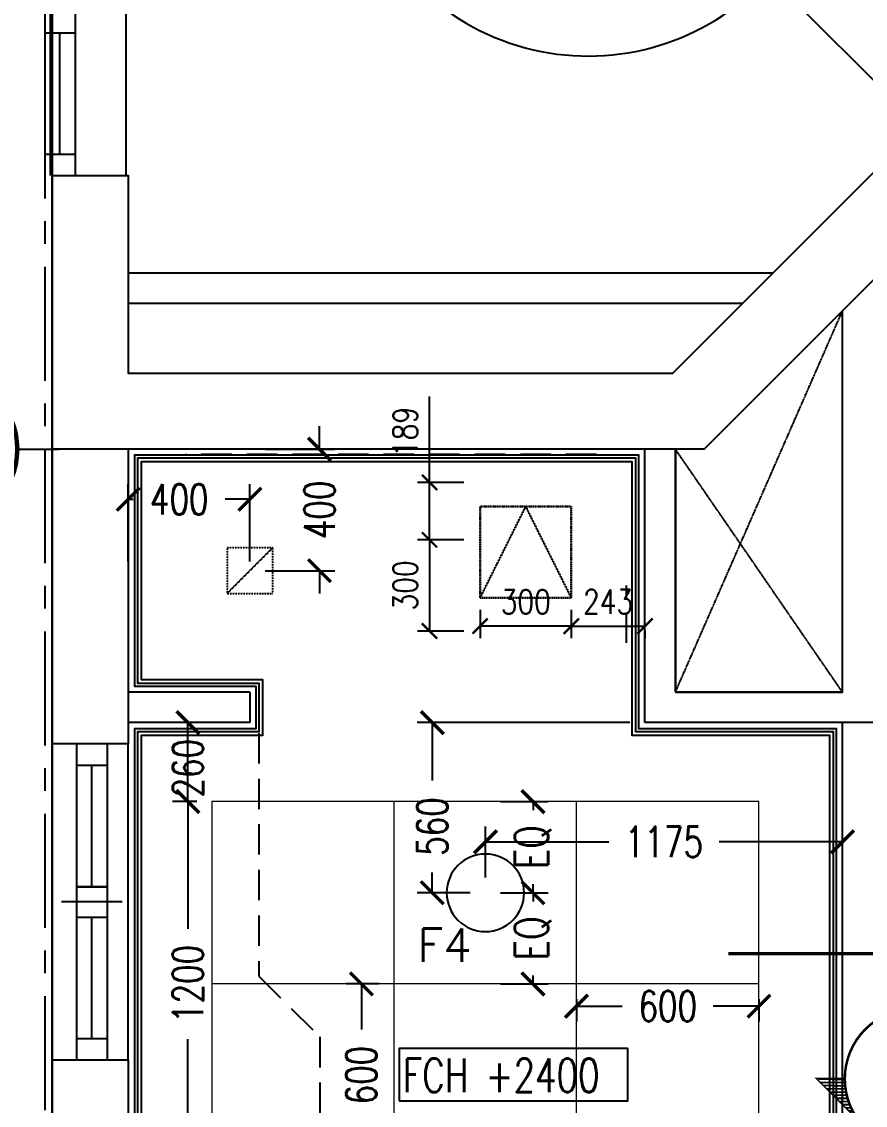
# Model space of a CAD drawing. Header units: millimetres. Extents: x 186805 to 449048, y 2167 to 51540.
# Drawn here: x 420427 to 423203, y 12773 to 16339 of the extents above; entities that cross this region are included whole.
import ezdxf
from ezdxf.enums import TextEntityAlignment as Align

# ---------------------------------------------------------------- set-up
doc = ezdxf.new("R2010")
doc.units = ezdxf.units.MM
for name, pattern in [('BC$0$DASHDOT2', [0.5, 0.25, -0.125, 0, -0.125]), ('BC$0$HIDDEN', [0.375, 0.25, -0.125]), ('BC$0$XR-BAS2-BLOCK-B$1$CENTER', [2, 1.25, -0.25, 0.25, -0.25]), ('CENTER', [2, 1.25, -0.25, 0.25, -0.25]), ('HIDDEN', [0.375, 0.25, -0.125]), ('HIDDEN2', [0.1875, 0.125, -0.0625]), ('PHANTOM2', [1.25, 0.625, -0.125, 0.125, -0.125, 0.125, -0.125]), ('TYPICAL.FLR HVAC DUCTING_xref(NID-R5-MO)$0$TYPICAL FLR.-HVAC_xref$0$HIDDEN', [0.375, 0.25, -0.125])]:
    doc.linetypes.add(name, pattern=pattern)
doc.layers.get('0').update_dxf_attribs({"linetype": 'CONTINUOUS'})
doc.layers.get('Defpoints').update_dxf_attribs({"linetype": 'CONTINUOUS'})
for name, color, linetype, lineweight in [('0-60x60-C', 3, 'CONTINUOUS', 13), ('ACCESS PANEL', 170, 'CONTINUOUS', 30), ('wall', 4, 'CONTINUOUS', 25)]:
    doc.layers.add(name, color=color, linetype=linetype, lineweight=lineweight)
for name, color, linetype in [('0TG-grid', 9, 'CENTER'), ('0TG-opening indicator', 8, 'PHANTOM2'), ('A-ABOVE DOOR', 1, 'HIDDEN2'), ('A-CONC-BLDG', 6, 'CONTINUOUS'), ('a-hatch shaft', 7, 'CONTINUOUS'), ('A-STAIR', 51, 'CONTINUOUS'), ('a-wall', 140, 'CONTINUOUS'), ('A-WIND', 4, 'CONTINUOUS'), ('ALAN', 6, 'CONTINUOUS'), ('BC$0$SHORE-AXE$0$A-SYMBOLS', 55, 'CONTINUOUS'), ('BC-dim', 1, 'CONTINUOUS'), ('BC-TILES', 2, 'CONTINUOUS'), ('dimension', 7, 'CONTINUOUS'), ('E-ARMATUR', 2, 'CONTINUOUS'), ('MEP', 16, 'CONTINUOUS'), ('SHADOW LINE', 151, 'CONTINUOUS'), ('SITE SURVEY ROOM$0$SITE SURVEY ROOM$0$DECORATIVE DETAILS-1$0$WALL FIXTURE DETAILS$0$ECO-WORLD DETAILS$0$FINAL ECO-1#$0$REV ECO$0$FINAL DRGS1$0$REFER', 7, 'CONTINUOUS'), ('TEXT', 3, 'CONTINUOUS')]:
    doc.layers.add(name, color=color, linetype=linetype)
doc.layers.add('D-ACC 100mm THICK', color=7, linetype='CONTINUOUS', true_color=0x0a0adb)
doc.layers.add('D-ACC-150MM THICK', color=7, linetype='CONTINUOUS', true_color=0x309d2a)
doc.styles.add('BC$0$SHORE-AXE$0$ROMAND', font='ROMAND')
doc.styles.add('ROMANS', font='ROMANS.shx', dxfattribs={"width": 0.8})
doc.styles.add('ROMANS_075', font='romans.shx', dxfattribs={"width": 0.75})
doc.dimstyles.new('ARCH_1-50B$0', dxfattribs={"dimscale": 1000, "dimtxt": 0.11, "dimasz": 0.075, "dimexe": 0.05, "dimexo": 0.05, "dimgap": 0.055, "dimtad": 0, "dimdec": 0, "dimrnd": 1, "dimzin": 12, "dimdsep": 46, "dimtxsty": 'ROMANS_075', "dimblk1": 'ARCHTICK', "dimblk2": 'ARCHTICK', "dimsah": 1, "dimcen": 0.07, "dimclrd": 9, "dimclre": 9, "dimadec": 0, "dimazin": 0, "dimtfac": 1, "dimtdec": 0, "dimtofl": 0, "dimtmove": 0, "dimatfit": 3, "dimldrblk": 'ARCHTICK', "dimfxl": 0.05, "dimtolj": 1, "dimtzin": 12, "dimarcsym": 0})
doc.dimstyles.new('DIM-100', dxfattribs={"dimtxt": 90, "dimasz": 40, "dimexe": 40, "dimexo": 40, "dimgap": 40, "dimtad": 1, "dimdec": 0, "dimtxsty": 'ROMANS', "dimblk": 'ARCHTICK', "dimcen": 150, "dimclrd": 30, "dimclre": 30, "dimclrt": 30, "dimadec": 0, "dimazin": 0, "dimtfac": 1, "dimtdec": 0, "dimtmove": 0, "dimatfit": 3, "dimfxl": 1, "dimarcsym": 0})

# ---------------------------------------------------------------- blocks, each defined once
blk = doc.blocks.new('A$C7C4A1575')
at = {"layer": 'A-ABOVE DOOR', "color": 8, "linetype": 'Continuous'}
for p, q in [((28245.1, 38610), (28245.1, 37570)), ((28495.1, 38610), (28495.1, 37570)), ((28251.7, 35700), (28251.7, 34700)), ((28500.9, 35700), (28500.9, 34700))]:
    blk.add_line(p, q, dxfattribs=at)
at = {"layer": 'A-CONC-BLDG', "color": 8}
blk.add_lwpolyline([(23051.2, 31615.1), (22945.1, 31721.2), (22945.1, 33194.8), (26350.3, 36600), (28495.1, 36600), (28495.1, 35700), (28245.1, 35700), (28245.1, 36350), (26453.8, 36350), (23195.1, 33091.3), (23195.1, 31759)], dxfattribs=at)
at = {"layer": 'A-STAIR', "color": 8}
blk.add_line((25641.7, 35537.9), (26631.6, 34547.9), dxfattribs=at)
blk.add_arc((26731.9, 34506.7), 800, 315, 135, dxfattribs=at)
at = {"layer": 'a-wall', "color": 8}
for p, q in [((28495.1, 41750), (28495.1, 38610)), ((28245.1, 38610), (28245.1, 40150)), ((25895.1, 39140), (25895.1, 37500)), ((25895.1, 39140), (25895.1, 37500)), ((28495.1, 38610), (28245.1, 38610)), ((28245.1, 37570), (28495.1, 37570)), ((28245.1, 36600), (28245.1, 37570)), ((28495.1, 37570), (28495.1, 36600)), ((25745.1, 37500), (26545.1, 37500)), ((25745.1, 37500), (26545.1, 37500)), ((26545.1, 37500), (26545.1, 36600)), ((26545.1, 37500), (26545.1, 36600)), ((27845.1, 37400), (27845.1, 37500)), ((27845.1, 37400), (27845.1, 37500)), ((25895.1, 37400), (25895.1, 36144.8)), ((25895.1, 37400), (26445.1, 37400)), ((25895.1, 37400), (25895.1, 36144.8)), ((25895.1, 37400), (26445.1, 37400)), ((26445.1, 37400), (26445.1, 36600)), ((26445.1, 37400), (26445.1, 36600)), ((27845.1, 37400), (28245.1, 37400)), ((27845.1, 37400), (28245.1, 37400)), ((28245.1, 36120), (26223.8, 36120)), ((28245.1, 36020), (26123.8, 36020))]:
    blk.add_line(p, q, dxfattribs=at)
at = {"layer": 'A-WIND', "color": 8}
for p, q in [((28315.1, 37570), (28315.1, 38610)), ((28415.1, 37570), (28415.1, 38610)), ((28415.1, 38540), (28315.1, 38540)), ((28365.1, 38540), (28365.1, 38140)), ((28415.1, 38140), (28315.1, 38140)), ((28265.1, 38090), (28465.1, 38090)), ((28415.1, 38040), (28315.1, 38040)), ((28365.1, 38040), (28365.1, 37640)), ((28415.1, 37640), (28315.1, 37640)), ((28420.1, 34660), (28420.1, 35700)), ((28520.1, 34660), (28520.1, 35700)), ((28520.1, 35630), (28420.1, 35630)), ((28470.1, 35630), (28470.1, 35230)), ((28520.1, 35230), (28420.1, 35230))]:
    blk.add_line(p, q, dxfattribs=at)
at = {"layer": 'ALAN', "color": 8}
blk.add_lwpolyline([(29807.5, 32774), (28495.1, 34086.4), (28495.1, 45150), (27320.1, 45150), (27320.1, 45100), (25320.1, 45100), (25320.1, 45150), (23620.1, 45150), (23620.1, 45100), (21620.1, 45100), (21620.1, 45150), (19920.1, 45150), (19920.1, 45100), (17920.1, 45100), (17920.1, 45150), (17646.9, 45150), (17503.8, 45007), (17114.9, 45395.9, 2.414214), (14710.8, 45395.9), (9407.5, 40092.6)], format="xyb", dxfattribs=at)
blk = doc.blocks.new('A$C32DD6ECA')
at = {"layer": '0-60x60-C', "color": 16, "xscale": 0.04183124983683228, "yscale": 0.04183124983683228, "zscale": 0.04183124983683228, "rotation": 180}
blk.add_blockref('A$C7C4A1575', (4397.08, 2202.64), dxfattribs=at)
blk = doc.blocks.new('W3')
at = {"layer": 'A-WIND'}
for p, q in [((-500, 230), (-500, 30)), ((-1020, 180), (20, 180)), ((-950, 80), (-950, 180)), ((-550, 80), (-550, 180)), ((-450, 80), (-450, 180)), ((-50, 80), (-50, 180)), ((-550, 130), (-950, 130)), ((-50, 130), (-450, 130)), ((-1020, 80), (20, 80))]:
    blk.add_line(p, q, dxfattribs=at)
blk = doc.blocks.new('_ArchTick')
at = {"color": 0, "linetype": 'ByBlock', "const_width": 0.15}
blk.add_lwpolyline([(-0.5, -0.5), (0.5, 0.5)], dxfattribs=at)
blk = doc.blocks.new('*D40')
at = {"layer": 'Defpoints', "color": 0, "transparency": 16777216}
for p in [(-580576.9, -209124.1), (-580656.1, -210324.1), (-580576.9, -210324.1)]:
    blk.add_point(p, dxfattribs=at)
at = {"layer": 'dimension', "color": 9, "lineweight": -2, "transparency": 16777216}
for p, q in [((-580626.9, -209124.1), (-580706.1, -209124.1)), ((-580656.1, -209124.1), (-580656.1, -209542.3)), ((-580656.1, -210324.1), (-580656.1, -209905.9)), ((-580626.9, -210324.1), (-580706.1, -210324.1))]:
    blk.add_line(p, q, dxfattribs=at)
at = {"layer": 'dimension', "color": 9, "lineweight": -2, "transparency": 16777216, "xscale": 75, "yscale": 75, "zscale": 75}
for p, rotation in [((-580656.1, -209124.1), 90), ((-580656.1, -210324.1), 270)]:
    blk.add_blockref('_ArchTick', p, dxfattribs=dict(at, rotation=rotation))
at = {"layer": 'dimension', "color": 0, "transparency": 16777216, "insert": (-580656.1, -209724.1), "char_height": 100, "attachment_point": 5, "rotation": 90, "style": 'ROMANS_075'}
blk.add_mtext('\\A1;1200', dxfattribs=at)
blk = doc.blocks.new('*D41')
at = {"layer": 'Defpoints', "color": 0, "transparency": 16777216}
for p in [(-580085, -209724.1), (-579976.9, -209724.1), (-579966.2, -210324.1)]:
    blk.add_point(p, dxfattribs=at)
at = {"layer": 'dimension', "color": 9, "lineweight": -2, "transparency": 16777216}
for p, q in [((-580026.9, -209724.1), (-580135, -209724.1)), ((-580085, -209724.1), (-580085, -209874.4)), ((-580085, -210324.1), (-580085, -210173.7)), ((-580016.2, -210324.1), (-580135, -210324.1))]:
    blk.add_line(p, q, dxfattribs=at)
at = {"layer": 'dimension', "color": 9, "lineweight": -2, "transparency": 16777216, "xscale": 75, "yscale": 75, "zscale": 75}
for p, rotation in [((-580085, -209724.1), 90), ((-580085, -210324.1), 270)]:
    blk.add_blockref('_ArchTick', p, dxfattribs=dict(at, rotation=rotation))
at = {"layer": 'dimension', "color": 0, "transparency": 16777216, "insert": (-580085, -210024.1), "char_height": 100, "attachment_point": 5, "rotation": 90, "style": 'ROMANS_075'}
blk.add_mtext('\\A1;600', dxfattribs=at)
blk = doc.blocks.new('*D42')
at = {"layer": 'Defpoints', "color": 0, "transparency": 16777216}
for p in [(-579376.9, -209724.1), (-578776.9, -209724.1), (-578776.9, -209797.1)]:
    blk.add_point(p, dxfattribs=at)
at = {"layer": 'dimension', "color": 9, "lineweight": -2, "transparency": 16777216}
for p, q in [((-579376.9, -209774.1), (-579376.9, -209847.1)), ((-578776.9, -209774.1), (-578776.9, -209847.1)), ((-579376.9, -209797.1), (-579226.5, -209797.1)), ((-578776.9, -209797.1), (-578927.2, -209797.1))]:
    blk.add_line(p, q, dxfattribs=at)
at = {"layer": 'dimension', "color": 9, "lineweight": -2, "transparency": 16777216, "xscale": 75, "yscale": 75, "zscale": 75, "rotation": 180}
blk.add_blockref('_ArchTick', (-579376.9, -209797.1), dxfattribs=at)
at = {"layer": 'dimension', "color": 9, "lineweight": -2, "transparency": 16777216, "xscale": 75, "yscale": 75, "zscale": 75}
blk.add_blockref('_ArchTick', (-578776.9, -209797.1), dxfattribs=at)
at = {"layer": 'dimension', "color": 0, "transparency": 16777216, "insert": (-579076.9, -209797.1), "char_height": 100, "attachment_point": 5, "style": 'ROMANS_075'}
blk.add_mtext('\\A1;600', dxfattribs=at)
blk = doc.blocks.new('*D148')
at = {"layer": 'Defpoints', "color": 0, "transparency": 16777216}
for p in [(-578501.9, -209256.4), (-579676.9, -209424.1), (-578501.9, -209406.8)]:
    blk.add_point(p, dxfattribs=at)
at = {"layer": 'dimension', "color": 9, "lineweight": -2, "transparency": 16777216}
for p, q in [((-579676.9, -209374.1), (-579676.9, -209206.4)), ((-578501.9, -209356.8), (-578501.9, -209206.4)), ((-579676.9, -209256.4), (-579271.2, -209256.4)), ((-578501.9, -209256.4), (-578907.6, -209256.4))]:
    blk.add_line(p, q, dxfattribs=at)
at = {"layer": 'dimension', "color": 9, "lineweight": -2, "transparency": 16777216, "xscale": 75, "yscale": 75, "zscale": 75, "rotation": 180}
blk.add_blockref('_ArchTick', (-579676.9, -209256.4), dxfattribs=at)
at = {"layer": 'dimension', "color": 9, "lineweight": -2, "transparency": 16777216, "xscale": 75, "yscale": 75, "zscale": 75}
blk.add_blockref('_ArchTick', (-578501.9, -209256.4), dxfattribs=at)
at = {"layer": 'dimension', "color": 0, "transparency": 16777216, "insert": (-579089.4, -209256.4), "char_height": 100, "attachment_point": 5, "style": 'ROMANS_075'}
blk.add_mtext('\\A1;1175', dxfattribs=at)
blk = doc.blocks.new('*D149')
at = {"layer": 'Defpoints', "color": 0, "transparency": 16777216}
for p in [(-579851.6, -208864.1), (-579151.9, -208864.1), (-579676.9, -209424.1)]:
    blk.add_point(p, dxfattribs=at)
at = {"layer": 'dimension', "color": 9, "lineweight": -2, "transparency": 16777216}
for p, q in [((-579201.9, -208864.1), (-579901.6, -208864.1)), ((-579851.6, -208864.1), (-579851.6, -209054.5)), ((-579851.6, -209424.1), (-579851.6, -209357.4)), ((-579726.9, -209424.1), (-579901.6, -209424.1))]:
    blk.add_line(p, q, dxfattribs=at)
at = {"layer": 'dimension', "color": 9, "lineweight": -2, "transparency": 16777216, "xscale": 75, "yscale": 75, "zscale": 75}
for p, rotation in [((-579851.6, -208864.1), 90), ((-579851.6, -209424.1), 270)]:
    blk.add_blockref('_ArchTick', p, dxfattribs=dict(at, rotation=rotation))
at = {"layer": 'dimension', "color": 0, "transparency": 16777216, "insert": (-579851.6, -209206), "char_height": 100, "attachment_point": 5, "rotation": 90, "style": 'ROMANS_075'}
blk.add_mtext('\\A1;560', dxfattribs=at)
blk = doc.blocks.new('*D170')
at = {"layer": 'Defpoints', "color": 0, "transparency": 16777216}
for p in [(-580655.8, -208864.1), (-580576.9, -208864.1), (-580576.9, -209124.1)]:
    blk.add_point(p, dxfattribs=at)
at = {"layer": 'dimension', "color": 9, "lineweight": -2, "transparency": 16777216}
for p, q in [((-580626.9, -208864.1), (-580705.8, -208864.1)), ((-580655.8, -209124.1), (-580655.8, -208864.1)), ((-580626.9, -209124.1), (-580705.8, -209124.1))]:
    blk.add_line(p, q, dxfattribs=at)
at = {"layer": 'dimension', "color": 9, "lineweight": -2, "transparency": 16777216, "xscale": 75, "yscale": 75, "zscale": 75}
for p, rotation in [((-580655.8, -208864.1), 90), ((-580655.8, -209124.1), 270)]:
    blk.add_blockref('_ArchTick', p, dxfattribs=dict(at, rotation=rotation))
at = {"layer": 'dimension', "color": 0, "transparency": 16777216, "insert": (-580655.8, -209014.1), "char_height": 100, "attachment_point": 5, "rotation": 90, "style": 'ROMANS_075'}
blk.add_mtext('\\A1;260', dxfattribs=at)
blk = doc.blocks.new('*D184')
at = {"layer": 'Defpoints', "color": 0, "transparency": 16777216}
for p in [(-580851.9, -208129.1), (-580851.9, -208384.1), (-580451.9, -208384.1)]:
    blk.add_point(p, dxfattribs=at)
at = {"layer": 'dimension', "color": 9, "lineweight": -2, "transparency": 16777216}
for p, q in [((-580851.9, -208334.1), (-580851.9, -208079.1)), ((-580451.9, -208334.1), (-580451.9, -208079.1)), ((-580851.9, -208129.1), (-580835.8, -208129.1)), ((-580451.9, -208129.1), (-580532.9, -208129.1))]:
    blk.add_line(p, q, dxfattribs=at)
at = {"layer": 'dimension', "color": 9, "lineweight": -2, "transparency": 16777216, "xscale": 75, "yscale": 75, "zscale": 75, "rotation": 180}
blk.add_blockref('_ArchTick', (-580851.9, -208129.1), dxfattribs=at)
at = {"layer": 'dimension', "color": 9, "lineweight": -2, "transparency": 16777216, "xscale": 75, "yscale": 75, "zscale": 75}
blk.add_blockref('_ArchTick', (-580451.9, -208129.1), dxfattribs=at)
at = {"layer": 'dimension', "color": 0, "transparency": 16777216, "insert": (-580684.3, -208129.1), "char_height": 100, "attachment_point": 5, "style": 'ROMANS_075'}
blk.add_mtext('\\A1;400', dxfattribs=at)
blk = doc.blocks.new('f44')
at = {"layer": 'E-ARMATUR', "color": 16}
blk.add_circle((0, 0), 127.5, dxfattribs=at)
blk = doc.blocks.new('*D132')
at = {"layer": 'Defpoints', "color": 0, "transparency": 16777216}
for p in [(-579676.9, -209124.1), (-579520.3, -209124.1), (-579677, -209424.1)]:
    blk.add_point(p, dxfattribs=at)
at = {"layer": 'dimension', "color": 9, "lineweight": -2, "transparency": 16777216}
for p, q in [((-579626.9, -209124.1), (-579470.3, -209124.1)), ((-579520.3, -209124.1), (-579520.3, -209152.3)), ((-579627, -209424.1), (-579470.3, -209424.1)), ((-579520.3, -209424.1), (-579520.3, -209395.9))]:
    blk.add_line(p, q, dxfattribs=at)
at = {"layer": 'dimension', "color": 9, "lineweight": -2, "transparency": 16777216, "xscale": 75, "yscale": 75, "zscale": 75}
for p, rotation in [((-579520.3, -209124.1), 90), ((-579520.3, -209424.1), 270)]:
    blk.add_blockref('_ArchTick', p, dxfattribs=dict(at, rotation=rotation))
at = {"layer": 'dimension', "color": 0, "transparency": 16777216, "insert": (-579520.3, -209274.1), "char_height": 110, "attachment_point": 5, "rotation": 90, "style": 'ROMANS_075'}
blk.add_mtext('\\A1;EQ', dxfattribs=at)
blk = doc.blocks.new('*D133')
at = {"layer": 'Defpoints', "color": 0, "transparency": 16777216}
for p in [(-579676.9, -209424.1), (-579520.3, -209424.1), (-579677, -209724.1)]:
    blk.add_point(p, dxfattribs=at)
at = {"layer": 'dimension', "color": 9, "lineweight": -2, "transparency": 16777216}
for p, q in [((-579626.9, -209424.1), (-579470.3, -209424.1)), ((-579520.3, -209424.1), (-579520.3, -209452.3)), ((-579520.3, -209724.1), (-579520.3, -209695.9)), ((-579627, -209724.1), (-579470.3, -209724.1))]:
    blk.add_line(p, q, dxfattribs=at)
at = {"layer": 'dimension', "color": 9, "lineweight": -2, "transparency": 16777216, "xscale": 75, "yscale": 75, "zscale": 75}
for p, rotation in [((-579520.3, -209424.1), 90), ((-579520.3, -209724.1), 270)]:
    blk.add_blockref('_ArchTick', p, dxfattribs=dict(at, rotation=rotation))
at = {"layer": 'dimension', "color": 0, "transparency": 16777216, "insert": (-579520.3, -209574.1), "char_height": 110, "attachment_point": 5, "rotation": 90, "style": 'ROMANS_075'}
blk.add_mtext('\\A1;EQ', dxfattribs=at)
blk = doc.blocks.new('*D268')
at = {"layer": 'ACCESS PANEL', "color": 8, "linetype": 'Continuous', "lineweight": -2, "transparency": 16777216}
for p, q in [((-579694.4, -208493.1), (-579694.4, -208586.6)), ((-579394.4, -208493.1), (-579394.4, -208586.6)), ((-579394.4, -208546.6), (-579694.4, -208546.6))]:
    blk.add_line(p, q, dxfattribs=at)
at = {"layer": 'Defpoints', "color": 0, "linetype": 'Continuous', "transparency": 16777216}
for p in [(-579694.4, -208453.1), (-579394.4, -208453.1), (-579694.4, -208546.6)]:
    blk.add_point(p, dxfattribs=at)
at = {"layer": 'ACCESS PANEL', "color": 8, "linetype": 'Continuous', "lineweight": -2, "transparency": 16777216, "xscale": 50, "yscale": 50, "zscale": 50, "rotation": 180}
blk.add_blockref('_ArchTick', (-579694.4, -208546.6), dxfattribs=at)
at = {"layer": 'ACCESS PANEL', "color": 8, "linetype": 'Continuous', "lineweight": -2, "transparency": 16777216, "xscale": 50, "yscale": 50, "zscale": 50}
blk.add_blockref('_ArchTick', (-579394.4, -208546.6), dxfattribs=at)
at = {"layer": 'ACCESS PANEL', "color": 2, "linetype": 'Continuous', "transparency": 16777216, "insert": (-579544.4, -208466.6), "char_height": 80, "attachment_point": 5, "style": 'ROMANS'}
blk.add_mtext('300', dxfattribs=at)
blk = doc.blocks.new('*D269')
at = {"layer": 'ACCESS PANEL', "color": 8, "linetype": 'Continuous', "lineweight": -2, "transparency": 16777216}
for p, q in [((-579394.4, -208493.1), (-579394.4, -208586.6)), ((-579394.4, -208546.6), (-579151.9, -208546.6)), ((-579151.9, -208562.1), (-579151.9, -208586.6))]:
    blk.add_line(p, q, dxfattribs=at)
at = {"layer": 'Defpoints', "color": 0, "linetype": 'Continuous', "transparency": 16777216}
for p in [(-579394.4, -208453.1), (-579151.9, -208522.1), (-579151.9, -208546.6)]:
    blk.add_point(p, dxfattribs=at)
at = {"layer": 'ACCESS PANEL', "color": 8, "linetype": 'Continuous', "lineweight": -2, "transparency": 16777216, "xscale": 50, "yscale": 50, "zscale": 50, "rotation": 180}
blk.add_blockref('_ArchTick', (-579394.4, -208546.6), dxfattribs=at)
at = {"layer": 'ACCESS PANEL', "color": 8, "linetype": 'Continuous', "lineweight": -2, "transparency": 16777216, "xscale": 50, "yscale": 50, "zscale": 50}
blk.add_blockref('_ArchTick', (-579151.9, -208546.6), dxfattribs=at)
at = {"layer": 'ACCESS PANEL', "color": 2, "linetype": 'Continuous', "transparency": 16777216, "insert": (-579273.1, -208466.6), "char_height": 80, "attachment_point": 5, "style": 'ROMANS'}
blk.add_mtext('243', dxfattribs=at)
blk = doc.blocks.new('*D226')
at = {"layer": 'ACCESS PANEL', "color": 8, "linetype": 'Continuous', "lineweight": -2, "transparency": 16777216}
for p, q in [((-579860.9, -208073.7), (-579860.9, -207791.3)), ((-579748.4, -208073.7), (-579900.9, -208073.7)), ((-579860.9, -208262.7), (-579860.9, -208073.7)), ((-579748.4, -208262.7), (-579900.9, -208262.7))]:
    blk.add_line(p, q, dxfattribs=at)
at = {"layer": 'Defpoints', "color": 0, "linetype": 'Continuous', "transparency": 16777216}
for p in [(-579860.9, -208073.7), (-579708.4, -208073.7), (-579708.4, -208262.7)]:
    blk.add_point(p, dxfattribs=at)
at = {"layer": 'ACCESS PANEL', "color": 8, "linetype": 'Continuous', "lineweight": -2, "transparency": 16777216, "xscale": 50, "yscale": 50, "zscale": 50}
for p, rotation in [((-579860.9, -208073.7), 90), ((-579860.9, -208262.7), 270)]:
    blk.add_blockref('_ArchTick', p, dxfattribs=dict(at, rotation=rotation))
at = {"layer": 'ACCESS PANEL', "color": 2, "linetype": 'Continuous', "transparency": 16777216, "insert": (-579940.9, -207907.5), "char_height": 80, "attachment_point": 5, "rotation": 90, "style": 'ROMANS'}
blk.add_mtext('189', dxfattribs=at)
blk = doc.blocks.new('*D227')
at = {"layer": 'ACCESS PANEL', "color": 8, "linetype": 'Continuous', "lineweight": -2, "transparency": 16777216}
for p, q in [((-579748.4, -208262.7), (-579900.9, -208262.7)), ((-579860.9, -208262.7), (-579860.9, -208562.7)), ((-579748.4, -208562.7), (-579900.9, -208562.7))]:
    blk.add_line(p, q, dxfattribs=at)
at = {"layer": 'Defpoints', "color": 0, "linetype": 'Continuous', "transparency": 16777216}
for p in [(-579708.4, -208262.7), (-579860.9, -208562.7), (-579708.4, -208562.7)]:
    blk.add_point(p, dxfattribs=at)
at = {"layer": 'ACCESS PANEL', "color": 8, "linetype": 'Continuous', "lineweight": -2, "transparency": 16777216, "xscale": 50, "yscale": 50, "zscale": 50}
for p, rotation in [((-579860.9, -208262.7), 90), ((-579860.9, -208562.7), 270)]:
    blk.add_blockref('_ArchTick', p, dxfattribs=dict(at, rotation=rotation))
at = {"layer": 'ACCESS PANEL', "color": 2, "linetype": 'Continuous', "transparency": 16777216, "insert": (-579940.9, -208412.7), "char_height": 80, "attachment_point": 5, "rotation": 90, "style": 'ROMANS'}
blk.add_mtext('300', dxfattribs=at)
blk = doc.blocks.new('BC$0$SHORE-AXE$0$A-SYM18')
at = {"color": 0, "linetype": 'ByBlock'}
blk.add_line((0, 265.6), (0, 0), dxfattribs=at)
for radius in [507.9, 500, 492.1]:
    blk.add_circle((0, 773.5), radius, dxfattribs=at)
at = {"color": 0, "linetype": 'ByBlock', "style": 'BC$0$SHORE-AXE$0$ROMAND'}
blk.add_attdef('AXE_NUMBER', text='', height=360, dxfattribs=at).set_placement((0, 773.5), align=Align.MIDDLE)
blk = doc.blocks.new('*D240')
at = {"layer": 'Defpoints', "color": 0, "transparency": 16777216}
for p in [(-580451.9, -207964.1), (-580222.8, -207964.1), (-580451.9, -208364.1)]:
    blk.add_point(p, dxfattribs=at)
at = {"layer": 'dimension', "color": 9, "lineweight": -2, "transparency": 16777216}
for p, q in [((-580222.8, -207964.1), (-580222.8, -207889.1)), ((-580401.9, -207964.1), (-580172.8, -207964.1)), ((-580401.9, -208364.1), (-580172.8, -208364.1)), ((-580222.8, -208364.1), (-580222.8, -208439.1))]:
    blk.add_line(p, q, dxfattribs=at)
at = {"layer": 'dimension', "color": 9, "lineweight": -2, "transparency": 16777216, "xscale": 75, "yscale": 75, "zscale": 75}
for p, rotation in [((-580222.8, -207964.1), 270), ((-580222.8, -208364.1), 90)]:
    blk.add_blockref('_ArchTick', p, dxfattribs=dict(at, rotation=rotation))
at = {"layer": 'dimension', "color": 0, "transparency": 16777216, "insert": (-580222.8, -208164.1), "char_height": 100, "attachment_point": 5, "rotation": 90, "style": 'ROMANS_075'}
blk.add_mtext('\\A1;400', dxfattribs=at)
blk = doc.blocks.new('A$C35C014DB')
at = {"layer": 'SITE SURVEY ROOM$0$SITE SURVEY ROOM$0$DECORATIVE DETAILS-1$0$WALL FIXTURE DETAILS$0$ECO-WORLD DETAILS$0$FINAL ECO-1#$0$REV ECO$0$FINAL DRGS1$0$REFER'}
h = blk.add_hatch(dxfattribs=at)
h.set_pattern_fill('ANSI31', color=8, scale=82.345676, angle=136.1291, style=0)
h.set_pattern_definition([(358.87088, (7664.575, 10813.092), (-0.202834, -10.29121), [])])
h.paths.add_polyline_path([(3595.5, 9791.8, -0.333605), (3318.7, 9791.2), (3457.4, 9653.1)])
h.paths.add_polyline_path([(3226.1, 9975.4), (3133.9, 9975.2), (3272.6, 9837, -0.162403)])
h.paths.add_polyline_path([(3779.5, 9976.6), (3687.3, 9976.4, -0.162403), (3641.4, 9837.8)])
h.paths.add_polyline_path([(3075.5, 9863.3), (3075.2, 10011.4), (3148.7, 10011.6), (3149, 9863.4)], flags=9)
at = {"color": 8, "linetype": 'BC$0$HIDDEN', "ltscale": 400}
for p, q in [((2408.7, 12030.4), (1056.4, 12030.1)), ((2508.3, 11410.2), (2508.3, 11599.4))]:
    blk.add_line(p, q, dxfattribs=at)
blk.add_lwpolyline([(1298.6, 11113.4), (1298.6, 10313.4), (1498.6, 10113.4), (1498.6, 8563.3)], dxfattribs=at)
at = {"layer": '0-60x60-C', "color": 1}
for p, q in [((1743.6, 9687.9), (1743.6, 10887.9)), ((2343.6, 9687.9), (2343.6, 10887.9)), ((2943.6, 10287.9), (1143.6, 10287.9))]:
    blk.add_line(p, q, dxfattribs=at)
blk.add_lwpolyline([(1143.6, 10887.9), (1143.6, 9687.9), (2943.6, 9687.9), (2943.6, 9687.9), (2943.6, 10887.9), (2943.6, 10887.9)], close=True, dxfattribs=at)
at = {"layer": '0TG-grid', "linetype": 'BC$0$XR-BAS2-BLOCK-B$1$CENTER', "ltscale": 300}
blk.add_line((593.6, 15047.9), (593.6, 1497.9), dxfattribs=at)
at = {"layer": '0TG-opening indicator', "color": 1}
for p, q in [((2668.6, 11247.9), (3218.6, 12503.1)), ((3218.6, 11247.9), (2668.6, 12047.9))]:
    blk.add_line(p, q, dxfattribs=at)
at = {"layer": 'A-ABOVE DOOR', "linetype": 'Continuous'}
for p, q in [((618.6, 10038), (618.6, 11078)), ((868.6, 10038), (868.6, 11078))]:
    blk.add_line(p, q, dxfattribs=at)
at = {"layer": 'A-CONC-BLDG'}
blk.add_lwpolyline([(6062.5, 17032.8), (6168.6, 16926.8), (6168.6, 15453.1), (2763.4, 12047.9), (618.6, 12047.9), (618.6, 12947.9), (868.6, 12947.9), (868.6, 12297.9), (2659.8, 12297.9), (5918.6, 15556.7), (5918.6, 16888.9)], dxfattribs=at)
at = {"layer": 'a-hatch shaft', "color": 140}
blk.add_lwpolyline([(2668.6, 11247.9), (3218.6, 11247.9), (3218.6, 12503.1), (2763.4, 12047.9), (2668.6, 12047.9)], close=True, dxfattribs=at)
blk.add_lwpolyline([(2668.6, 11247.9), (3218.6, 11247.9), (3218.6, 12503.1), (2763.4, 12047.9), (2668.6, 12047.9)], close=True, dxfattribs=at)
at = {"layer": 'ACCESS PANEL', "linetype": 'HIDDEN', "ltscale": 0.4}
for p, q in [((2176.1, 11858.9), (2026.1, 11558.9)), ((2326.1, 11558.9), (2176.1, 11858.9))]:
    blk.add_line(p, q, dxfattribs=at)
at = {"layer": 'ACCESS PANEL', "linetype": 'HIDDEN2', "ltscale": 1.5}
blk.add_lwpolyline([(2026.1, 11558.9), (2326.1, 11558.9), (2326.1, 11858.9), (2026.1, 11858.9)], close=True, dxfattribs=at)
at = {"layer": 'BC-dim', "color": 2, "linetype": 'BC$0$DASHDOT2', "ltscale": 100, "const_width": 10}
blk.add_lwpolyline([(3457.2, 10205.5), (3457.2, 10387.6), (2843.3, 10387.6)], dxfattribs=at)
at = {"layer": 'BC-TILES', "color": 71}
blk.add_lwpolyline([(3198.6, 8517.9), (3198.6, 11127.9), (2548.6, 11127.9), (2548.6, 12027.9), (888.6, 12027.9), (888.6, 11267.9), (1288.6, 11267.9), (1288.6, 11127.9), (888.6, 11127.9), (888.6, 8517.9)], close=True, dxfattribs=at)
at = {"layer": 'BC-TILES'}
blk.add_lwpolyline([(3188.6, 8527.9), (3188.6, 11117.9), (2538.6, 11117.9), (2538.6, 12017.9), (898.6, 12017.9), (898.6, 11277.9), (1298.6, 11277.9), (1298.6, 11117.9), (898.6, 11117.9), (898.6, 8527.9)], close=True, dxfattribs=at)
at = {"layer": 'D-ACC 100mm THICK'}
blk.add_line((868.6, 11247.9), (868.6, 11147.9), dxfattribs=at)
blk.add_line((868.6, 11247.9), (868.6, 11147.9), dxfattribs=at)
at = {"layer": 'D-ACC-150MM THICK'}
blk.add_line((3218.6, 12503.1), (3368.6, 12653.1), dxfattribs=at)
at = {"layer": 'MEP', "linetype": 'TYPICAL.FLR HVAC DUCTING_xref(NID-R5-MO)$0$TYPICAL FLR.-HVAC_xref$0$HIDDEN', "ltscale": 0.5}
blk.add_line((1193.6, 11572.9), (1343.6, 11722.9), dxfattribs=at)
blk.add_lwpolyline([(1343.6, 11722.9), (1193.6, 11722.9), (1193.6, 11572.9), (1343.6, 11572.9)], close=True, dxfattribs=at)
at = {"layer": 'SHADOW LINE'}
blk.add_lwpolyline([(3176.6, 8539.9), (3176.6, 11105.9), (2526.6, 11105.9), (2526.6, 12005.9), (910.6, 12005.9), (910.6, 11289.9), (1310.6, 11289.9), (1310.6, 11105.9), (910.6, 11105.9), (910.6, 8539.9)], close=True, dxfattribs=at)
at = {"layer": 'SITE SURVEY ROOM$0$SITE SURVEY ROOM$0$DECORATIVE DETAILS-1$0$WALL FIXTURE DETAILS$0$ECO-WORLD DETAILS$0$FINAL ECO-1#$0$REV ECO$0$FINAL DRGS1$0$REFER', "color": 8, "const_width": 8.23}
blk.add_lwpolyline([(3226.1, 9975.4, -1), (3687.3, 9976.4, -1), (3226.1, 9975.4)], format="xyb", dxfattribs=at)
at = {"layer": 'SITE SURVEY ROOM$0$SITE SURVEY ROOM$0$DECORATIVE DETAILS-1$0$WALL FIXTURE DETAILS$0$ECO-WORLD DETAILS$0$FINAL ECO-1#$0$REV ECO$0$FINAL DRGS1$0$REFER', "color": 1, "const_width": 4.94}
blk.add_lwpolyline([(3687.3, 9976.6), (3779.5, 9976.6), (3457.4, 9653.1), (3132.5, 9976.6), (3226.1, 9976.6)], dxfattribs=at)
at = {"layer": 'TEXT', "color": 4}
blk.add_lwpolyline([(1759.9, 9903.6), (2512.4, 9903.6), (2512.4, 10075.4), (1759.9, 10075.4)], close=True, dxfattribs=at)
at = {"layer": 'wall'}
for p, q in [((3218.6, 11247.9), (3218.6, 12503.1)), ((618.6, 11078), (618.6, 12047.9)), ((868.6, 12047.9), (868.6, 11078)), ((2568.6, 11147.9), (2568.6, 12047.9)), ((2668.6, 11247.9), (2668.6, 12047.9)), ((1268.6, 11247.9), (868.6, 11247.9)), ((1268.6, 11247.9), (1268.6, 11147.9)), ((3218.6, 11247.9), (2668.6, 11247.9)), ((1268.6, 11147.9), (868.6, 11147.9)), ((3368.6, 11147.9), (2568.6, 11147.9)), ((3218.6, 9507.9), (3218.6, 11147.9)), ((868.6, 11078), (618.6, 11078)), ((618.6, 10038), (868.6, 10038)), ((618.6, 6897.9), (618.6, 10038)), ((868.6, 10038), (868.6, 8497.9))]:
    blk.add_line(p, q, dxfattribs=at)
at = {"layer": 'A-CONC-BLDG', "rotation": 270}
blk.add_blockref('W3', (618.6, 10058), dxfattribs=at)
at = {"layer": 'BC$0$SHORE-AXE$0$A-SYMBOLS'}
ref = blk.add_blockref('BC$0$SHORE-AXE$0$A-SYM18', (640.7, 12047.9), dxfattribs=dict(at, xscale=-0.5, yscale=0.5, zscale=0.5, rotation=90))
ref.add_attrib('AXE_NUMBER', 'H', dxfattribs={"layer": '0', "color": 3, "linetype": 'ByBlock', "height": 180, "style": 'BC$0$SHORE-AXE$0$ROMAND'}).set_placement((253.9, 12047.9), align=Align.MIDDLE)
at = {"layer": 'MEP', "xscale": -1, "rotation": 180}
blk.add_blockref('f44', (2043.5, 10587.9), dxfattribs=at)
at = {"layer": 'TEXT', "color": 2, "linetype": 'Continuous', "style": 'ROMANS_075'}
blk.add_text('F4', height=110, dxfattribs=at).set_placement((1819.6, 10360.8))
at = {"layer": 'TEXT', "color": 2, "linetype": 'Continuous', "insert": (1772.1, 9987.2), "char_height": 110, "attachment_point": 4, "style": 'ROMANS_075'}
blk.add_mtext('FCH +2400', dxfattribs=at)
at = {"layer": 'ACCESS PANEL', "color": 1, "linetype": 'Continuous'}
for base, p1, p2, angle, picture, middle in [((1859.6, 11938.4), (2012, 11749.4), (2012, 11938.4), 270, '*D226', (1779.6, 12104.6)), ((1859.6, 11449.4), (2012, 11749.4), (2012, 11449.4), 270, '*D227', (1779.6, 11599.4)), ((2026.1, 11465.5), (2326.1, 11558.9), (2026.1, 11558.9), 180, '*D268', (2176.1, 11545.5))]:
    dim = blk.add_linear_dim(base=base, p1=p1, p2=p2, angle=angle, dimstyle='DIM-100', override={"dimtxt": 80, "dimasz": 50, "dimgap": 40, "dimclrd": 8, "dimclre": 8, "dimclrt": 2}, dxfattribs=at)
    dim.commit()
    dim.dimension.update_dxf_attribs({"geometry": picture, "text_midpoint": middle, "insert": (581720.5, 220012)})
dim = blk.add_linear_dim(base=(2568.5735, 11465.4714), p1=(2326.0685, 11558.935), p2=(2568.5735, 11489.9475), angle=180, dimstyle='DIM-100', override={"dimtxt": 80, "dimasz": 50, "dimgap": 40, "dimclrd": 8, "dimclre": 8, "dimclrt": 2}, dxfattribs=at)
dim.commit()
dim.dimension.update_dxf_attribs({"geometry": '*D269', "text_midpoint": (2447.321, 11465.4714), "dimtype": 128, "insert": (581720.4558, 220012.0398)})
at = {"layer": 'dimension'}
for base, p1, p2, picture, middle in [((1497.6, 12047.9), (1268.6, 11647.9), (1268.6, 12047.9), '*D240', (1497.6, 11847.9)), ((1064.4, 9687.9), (1143.6, 10887.9), (1143.6, 9687.9), '*D40', (1064.4, 10287.9)), ((1635.5, 10287.9), (1754.2, 9687.9), (1743.6, 10287.9), '*D41', (1635.5, 9987.9))]:
    dim = blk.add_linear_dim(base=base, p1=p1, p2=p2, angle=270, dimstyle='ARCH_1-50B$0', override={"dimtxt": 0.1, "dimtmove": 2}, dxfattribs=at)
    dim.commit()
    dim.dimension.update_dxf_attribs({"geometry": picture, "text_midpoint": middle, "insert": (581720.5, 220012)})
dim = blk.add_linear_dim(base=(868.6, 11882.9), p1=(1268.6, 11628), p2=(868.6, 11628), dimstyle='ARCH_1-50B$0', override={"dimtxt": 0.1, "dimtmove": 2}, dxfattribs=at)
dim.commit()
dim.dimension.update_dxf_attribs({"geometry": '*D184', "text_midpoint": (1036.1, 11882.9), "dimtype": 128, "insert": (581720.5, 220012)})
for base, p1, p2, angle, picture, middle in [((1064.7, 11147.9), (1143.6, 10887.9), (1143.6, 11147.9), 90, '*D170', (1064.7, 10998)), ((1868.8, 11147.9), (2043.6, 10587.9), (2568.6, 11147.9), 270, '*D149', (1868.8, 10806.1))]:
    dim = blk.add_linear_dim(base=base, p1=p1, p2=p2, angle=angle, dimstyle='ARCH_1-50B$0', override={"dimtxt": 0.1, "dimtmove": 2}, dxfattribs=at)
    dim.commit()
    dim.dimension.update_dxf_attribs({"geometry": picture, "text_midpoint": middle, "dimtype": 128, "insert": (581720.5, 220012)})
for base, p1, p2, picture, middle in [((2200.1, 10887.9), (2043.5, 10587.9), (2043.6, 10887.9), '*D132', (2200.1, 10737.9)), ((2200.1, 10587.9), (2043.5, 10287.9), (2043.6, 10587.9), '*D133', (2200.1, 10437.9))]:
    dim = blk.add_linear_dim(base=base, p1=p1, p2=p2, angle=270, text='EQ', dimstyle='ARCH_1-50B$0', dxfattribs=at)
    dim.commit()
    dim.dimension.update_dxf_attribs({"geometry": picture, "text_midpoint": middle, "dimtype": 128, "insert": (581720.5, 220012)})
for base, p1, p2, picture, middle in [((3218.6, 10755.7), (2043.6, 10587.9), (3218.6, 10605.2), '*D148', (2631.1, 10755.7)), ((2943.6, 10214.9), (2343.6, 10287.9), (2943.6, 10287.9), '*D42', (2643.6, 10214.9))]:
    dim = blk.add_linear_dim(base=base, p1=p1, p2=p2, dimstyle='ARCH_1-50B$0', override={"dimtxt": 0.1, "dimtmove": 2}, dxfattribs=at)
    dim.commit()
    dim.dimension.update_dxf_attribs({"geometry": picture, "text_midpoint": middle, "insert": (581720.5, 220012)})

msp = doc.modelspace()

# ---------------------------------------------------------------- block references
at = {"linetype": 'ByBlock'}
msp.add_blockref('A$C35C014DB', (419909.3, 2884.3), dxfattribs=at)
at = {"layer": '0-60x60-C', "color": 16, "xscale": 23.90557308239969, "yscale": 23.90557308239969, "zscale": 23.90557308239969}
msp.add_blockref('A$C32DD6ECA', (343908.2, -1123), dxfattribs=at)

doc.saveas('drawing.dxf')
